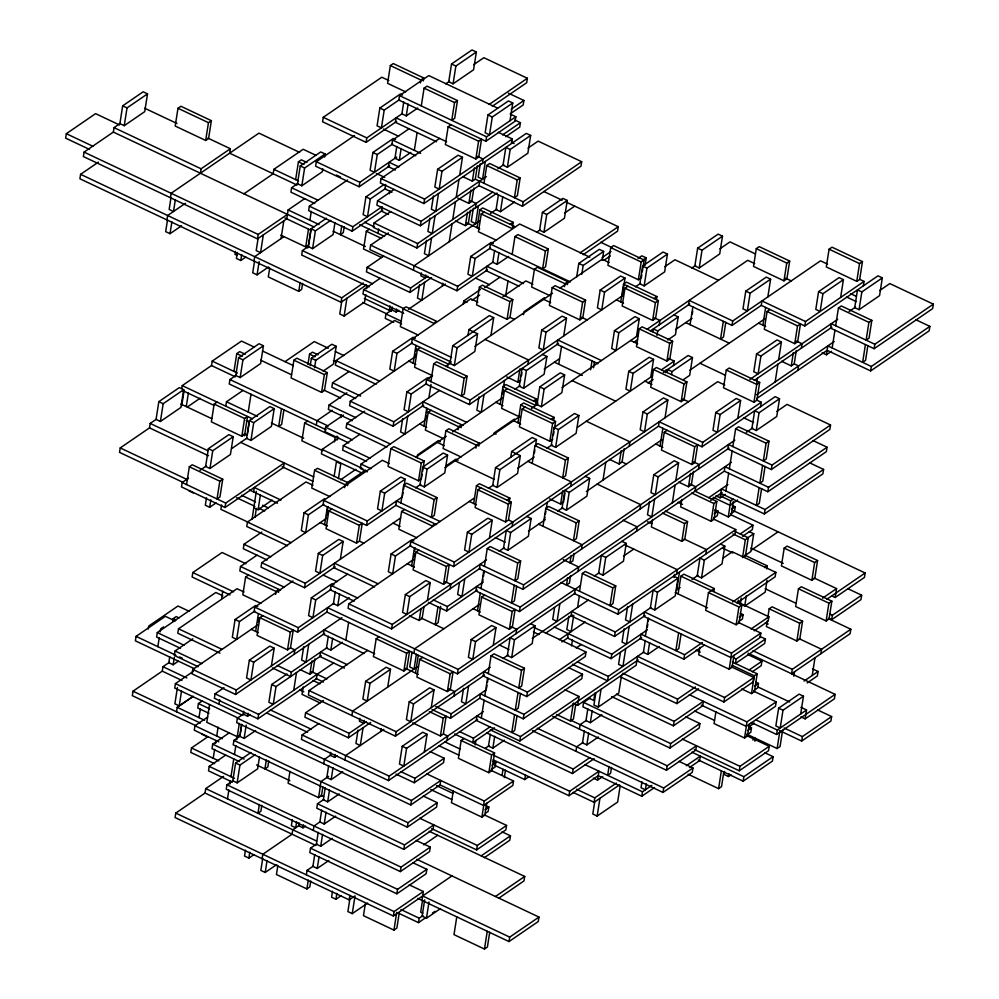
<?xml version="1.0" encoding="UTF-8"?>
<svg xmlns="http://www.w3.org/2000/svg" width="999" height="999" viewBox="0 0 999 999"><rect width="100%" height="100%" fill="white"/><g stroke="black" fill="none" stroke-linecap="round" stroke-linejoin="round"><path stroke-width="1.5" d="M119.48 124.925L95.604 113.649L66.346 133.691L65.647 138.137L89.51 149.425M98.414 162.125L80.594 174.326L79.908 178.771L341.046 302.272L366.496 284.84M120.404 123.264L114.036 127.622L113.349 132.068L84.078 152.11L83.379 156.556L257.48 238.886L286.75 218.843L288.137 209.952L304.683 198.626M122.677 105.844L119.892 123.614L124.251 125.674L144.73 111.638L147.515 93.869L143.157 91.808L122.677 105.844L127.023 107.904L147.515 93.869M124.251 125.674L127.023 107.904M156.568 419.068L150.2 423.426L149.513 427.872L120.242 447.927L119.543 452.372L182.73 482.242M177.984 108.279L175.2 126.049L205.669 140.447L208.591 138.449L211.376 120.679L180.906 106.269L177.984 108.279L208.454 122.677L211.376 120.679M166.958 219.942L167.645 215.497L185.464 203.284M170.429 197.727L171.129 193.282L258.928 133.129L299.638 152.385M167.532 219.792L165.672 231.643L170.017 233.691L181.543 225.799M171.004 197.577L169.156 209.428L173.501 211.488L175.362 199.638M170.017 233.691L171.878 221.853M158.841 401.648L156.056 419.418L160.402 421.478L180.894 407.442L183.679 389.672L179.321 387.612L158.841 401.648L163.187 403.708L183.679 389.672M160.402 421.478L163.187 403.708M200.387 173.227L201.086 168.794L230.357 148.739L207.892 138.112M205.669 140.447L208.454 122.677M175.175 620.978L165.347 616.321L136.076 636.375L135.377 640.821L194.355 668.706M169.318 662.349L162.962 666.708L162.263 671.141L133.004 691.196L132.305 695.641L195.479 725.524M181.793 388.574L182.255 385.614L211.513 365.559L212.213 361.114L241.483 341.071L254.121 347.04M181.706 405.819L184.016 391.009M148.239 629.033L148.701 626.073L177.972 606.018L189.198 611.326M186.289 406.393L188.374 393.069M230.357 148.739L229.658 153.184L297.053 185.052M222.839 595.804L215.821 592.482L157.293 632.592L156.593 637.025L180.469 648.314M188.561 478.134L182.193 482.492L181.506 486.925L225.025 507.517L283.554 467.407L284.253 462.974L225.724 503.071L225.025 507.517M157.842 646.665L159.228 637.787M160.165 631.855L160.627 628.895L163.549 626.897M186.551 484.54L189.335 466.77L192.258 464.772L222.727 479.183L219.942 496.953L217.02 498.951L219.805 481.181L222.727 479.183M172.79 621.553L173.252 618.593L176.174 616.583L178.946 617.894M169.743 656.768L168.819 662.699L173.164 664.747L178.284 661.238M235.452 251.423L234.977 254.383L237.163 255.407M237.337 252.522L236.413 258.441L240.759 260.502L245.879 256.993M192.844 638.798L175.025 651.011L174.338 655.456L198.202 666.733M244.056 592.02L237.038 588.698L178.509 628.796L177.81 633.241L219.93 653.159M173.164 664.747L174.326 657.342M217.07 402.073L214.148 404.083L211.363 421.853L241.833 436.263L244.755 434.253M208.391 448.676L205.607 466.446L209.965 468.506L230.444 454.47L233.229 436.7L228.883 434.64L208.391 448.676L212.75 450.736L233.229 436.7M240.759 260.502L241.683 254.583M193.244 671.415L175.424 683.616L174.738 688.061L238.636 718.281M245.954 563.786L222.09 552.497L192.819 572.552L192.12 576.997L230.032 594.929M209.965 468.506L212.75 450.736M206.468 497.827L205.307 505.232L209.665 507.292L216.071 502.909M177.422 687.537L174.875 703.82L179.233 705.881L193.319 696.228M176.523 711.775L177.223 707.342L192.482 696.877M209.665 507.292L210.826 499.887M225.774 406.193L226.473 401.748L243.007 390.422M236.313 375.187L229.945 379.545L229.258 383.978L326.136 429.795M179.233 705.881L181.543 691.071M233.978 371.416L236.763 353.646L239.685 351.636L245.23 354.258M238.586 357.754L235.801 375.524L240.16 377.585L260.639 363.549L263.424 345.779L259.066 343.718L238.586 357.754L242.932 359.815L263.424 345.779M253.996 261.101L254.695 256.656L283.966 236.613M257.48 238.886L258.179 234.453L287.437 214.398M254.57 260.964L252.722 272.802L257.068 274.862L268.594 266.97M258.054 238.749L256.194 250.587L260.552 252.647L263.336 234.877M257.655 624.974L192.77 669.43L192.07 673.875L235.589 694.455L324.663 633.428M240.16 377.585L242.932 359.815M257.068 274.862L259.153 261.538M315.784 155.245L303.147 149.276L273.876 169.318L273.189 173.764L243.918 193.818M221.591 504.907L220.891 509.353L248.589 522.452M223.551 776.398L205.732 788.611L205.045 793.044L175.774 813.099L175.075 817.544L349.175 899.874L354.258 896.39M208.017 736.638L191.471 747.976L190.784 752.409L214.648 763.698M207.68 717.045L194.955 725.761L194.256 730.207L218.793 741.807M202.248 700.936L198.439 703.546L197.74 707.991L208.966 713.298M241.833 436.263L244.605 418.494L247.54 416.483L244.518 435.739M198.976 717.632L200.374 708.741M269.693 268.032L268.306 276.923L298.763 291.321L301.698 289.323L302.622 283.391M248.239 412.038L251.011 394.268M249.363 420.604L246.578 438.374L250.936 440.434L271.416 426.398L274.201 408.628L269.855 406.568L249.363 420.604L253.721 422.664L274.201 408.628M221.603 598.601L222.765 591.208M247.215 435.214L249.3 421.89M281.031 238.611L283.816 220.841M209.553 704.52L206.768 722.289L237.238 736.7L240.16 734.702M250.936 440.434L253.721 422.664M297.977 183.379L291.621 187.737L290.921 192.183L314.785 203.471M223.988 687.699L215.072 693.806L214.385 698.251L257.904 718.83L316.433 678.733L317.133 674.288M295.642 179.608L298.426 161.838L301.348 159.84L306.893 162.462M324.625 156.943L325.087 153.983L320.741 151.923L300.249 165.959L297.465 183.729L301.823 185.789L322.302 171.753L322.777 168.794M225.749 755.057L209.216 766.395L208.516 770.841L232.38 782.117M229.233 732.841L212.687 744.18L212 748.626L239.298 761.538M218.956 704.195L219.643 699.762M257.055 555.144L240.522 566.483L239.822 570.928L280.544 590.184M261.813 532.067L243.993 544.268L243.306 548.713L267.17 560.002M313.024 485.277L306.006 481.955L247.477 522.052L246.778 526.498L287.5 545.754M253.596 491.908L254.295 487.462L280.969 500.074M301.823 185.789L304.608 168.019L325.087 153.983M213.237 758.266L214.635 749.375M215.559 743.456L216.021 740.496M216.721 736.051L218.107 727.16M257.754 606.518L255.582 605.494L235.09 619.53L232.317 637.3L236.663 639.348L239.448 621.578L254.807 611.051M252.06 519.318L256.293 491.383M248.526 575.037L245.604 577.047L242.819 594.817L260.826 603.334M254.982 517.307L256.368 508.429M253.746 507.667L258.092 509.727L260.414 494.917M308.753 246.229L302.397 250.587L301.698 255.032L369.093 286.9M347.527 180.007L309.353 206.169L308.654 210.602L352.185 231.194L382.717 210.265M354.483 135.589L316.308 161.738L315.609 166.184L359.141 186.763L389.672 165.846M388.823 80.532L381.793 77.21L323.264 117.32L322.565 121.753L366.096 142.345L396.628 121.416M235.589 694.455L236.288 690.009L341.908 617.657M298.763 291.321L300.162 282.442M308.504 229.133L305.719 246.903L308.654 244.892L311.201 228.609M309.902 220.242L311.288 211.363M281.481 408.678L278.696 426.448L281.631 424.45L283.941 409.64M326.398 218.282L311.026 228.808L308.254 246.578L312.6 248.639L333.092 234.603L334.94 222.752M233.316 780.456L226.948 784.814L226.249 789.26L400.349 871.59L429.62 851.535L430.307 847.102L416.271 840.459M240.272 736.026L233.903 740.384L233.217 744.829L407.305 827.16L436.575 807.117L437.275 802.672L423.226 796.028M243.744 713.823L237.387 718.181L236.688 722.614L410.789 804.957L440.047 784.902L440.746 780.456L411.476 800.511L410.789 804.957M292.944 580.968L254.782 607.117L254.083 611.563L297.602 632.142L326.873 612.087L327.572 607.654L458.141 669.392L580.294 585.701M326.623 518.231L261.738 562.687L261.039 567.132L304.558 587.712L335.102 566.795M293.893 360.189L291.109 377.959L321.578 392.37L324.5 390.359L327.285 372.59L296.815 358.191L293.893 360.189L324.363 374.6L327.285 372.59M312.6 248.639L315.384 230.869L330.744 220.342M227.497 798.9L228.883 790.009M229.82 784.09L230.282 781.131M230.981 776.685L233.754 758.915M234.453 754.47L235.839 745.591M236.775 739.66L239.323 723.376M249.35 660.164L246.566 677.934L250.924 679.982L253.709 662.212L274.188 648.176L269.842 646.128L249.35 660.164L253.709 662.212M255.657 631.38L258.429 613.611M250.949 752.509L235.589 763.036L232.804 780.806L237.15 782.866L257.642 768.83L259.503 756.98M241.621 724.537L239.76 736.375L244.106 738.436L255.632 730.544M243.706 711.201L243.244 714.173L247.59 716.221L250.15 714.472M257.617 622.352L258.316 617.919M240.397 733.216L241.783 724.337M262.787 615.671L259.865 617.682L257.08 635.451L287.537 649.862L290.472 647.851L293.256 630.082L290.322 632.092L287.537 649.862M237.15 782.866L239.935 765.097L255.307 754.57M244.106 738.436L246.204 725.112M247.59 716.221L248.052 713.261M307.929 364.535L309.553 354.17L312.475 352.172L318.019 354.782M310.214 365.696L311.376 358.291L331.868 344.255L336.213 346.316L333.429 364.086L323.189 371.104M275.599 594.417L276.074 591.458L278.996 589.447L278.534 592.407M257.904 718.83L258.604 714.385L333.678 662.949M307.592 421.029L304.67 423.039L301.885 440.809L322.665 450.636M314.573 367.757L315.734 360.352L336.213 346.316M271.403 665.946L274.188 648.176M341.758 225.774L340.372 234.653L343.294 232.655L344.218 226.723M245.467 850.124L244.53 856.056L248.888 858.104L254.008 854.595M287.025 674L271.666 684.527L268.881 702.297L273.227 704.357L276.011 686.588L321.191 655.644M316.308 425.149L316.995 420.704L332.267 410.239M321.578 392.37L324.363 374.6M248.888 858.104L249.812 852.184M324.55 498.751L304.058 512.787L301.286 530.556L305.632 532.617L308.416 514.847L323.776 504.32M259.353 804.42L257.967 813.311L260.889 811.3L261.813 805.381M266.308 759.989L264.922 768.88L267.844 766.87L268.768 760.951M347.502 485.676L347.964 482.704L317.495 468.306L314.573 470.304L311.788 488.074L329.795 496.59M341.046 302.272L341.745 297.827L363.374 283.004M352.185 231.194L352.872 226.748L382.142 206.693L381.443 211.139L388.461 214.46M359.141 186.763L359.827 182.317L396.728 157.043M366.096 142.345L366.795 137.899L402.422 113.486M341.858 300.649L339.772 313.973L344.118 316.034L364.61 301.998L365.771 294.593M338.649 438.099L322.115 449.438L321.416 453.883L362.125 473.139M343.406 415.022L325.587 427.222L324.887 431.668L348.763 442.957M346.878 392.807L329.071 405.007L328.371 409.453L352.235 420.741M349.088 371.466L332.542 382.804L331.855 387.237L355.719 398.526M401.573 323.801L394.555 320.479L336.026 360.589L335.327 365.035L376.049 384.278M344.118 316.034L346.903 298.264M262.125 858.703L262.824 854.27L292.083 834.215L292.782 829.769L299.55 825.137M326.973 647.714L291.346 672.127L290.647 676.56L272.39 667.931M294.131 654.357L294.817 649.912L290.609 647.914M297.602 632.142L298.301 627.697L333.928 603.284M304.558 587.712L305.257 583.279L400.686 517.894M383.866 184.615L365.934 196.89L363.161 214.66L367.507 216.721L370.292 198.951L385.651 188.424M395.554 139.46L393.381 138.436L372.902 152.472L370.117 170.242L374.463 172.303L377.247 154.533L392.607 144.006M402.51 95.042L400.337 94.006L379.857 108.042L377.073 125.812L381.418 127.872L384.203 110.102L399.575 99.575M262.7 858.566L260.839 870.404L265.197 872.464L276.723 864.572M423.289 80.931L423.751 77.972L393.281 63.561L390.359 65.559L387.575 83.329L405.582 91.846M265.197 872.464L267.045 860.626M293.718 690.321L296.503 672.552M389.298 463.598L382.28 460.277L323.738 500.374L323.052 504.82L366.571 525.399L395.841 505.357L396.528 500.911L440.059 521.49M369.268 229.233L366.333 231.244L363.549 249.013L381.556 257.517M334.44 441.883L335.14 437.45L337.088 436.113M303.708 646.715L301.623 660.039L305.981 662.1L308.753 644.33M334.028 584.84L331.855 583.816L311.363 597.839L308.579 615.621L312.937 617.669L315.721 599.899L331.081 589.373M318.319 553.421L315.534 571.191L319.892 573.251L322.677 555.481L343.156 541.446L338.811 539.385L318.319 553.421L322.677 555.481M337.362 439.885L337.837 436.925M340.846 417.669L341.308 414.71M324.613 524.65L327.397 506.88M326.586 515.621L327.972 506.73M331.755 508.941L328.821 510.939L326.049 528.708L356.506 543.119L359.44 541.108L362.225 523.339L359.29 525.349L356.506 543.119M334.091 476.585L336.413 461.775L340.771 463.836L338.449 478.633M380.194 278.259L363.661 289.598L362.962 294.031L403.671 313.286M383.678 256.044L367.132 267.382L366.433 271.828L409.965 292.407L431.593 277.585M388.424 232.967L370.617 245.167L369.917 249.613L456.968 290.771L487.5 269.855M390.634 211.626L374.088 222.952L373.401 227.397L416.92 247.977L497.077 193.057M394.106 189.41L377.572 200.749L376.873 205.182L420.392 225.774L478.933 185.664L479.62 181.231M439.585 138.424L381.044 178.534L380.357 182.979L423.876 203.559L526.311 133.379L530.656 135.439L527.872 153.209L507.392 167.245L503.034 165.185L505.819 147.415L510.177 149.475L530.656 135.439M289.96 771.39L288.112 783.241L318.581 797.639L321.503 795.641L322.889 786.75M303.184 686.987L302.023 694.38L320.03 702.896M366.695 288.661L367.157 285.702M359.865 434.315L343.319 445.641L342.632 450.087L366.496 461.376M364.623 411.226L346.803 423.426L346.104 427.872L386.825 447.127M415.172 356.755L350.287 401.223L349.588 405.656L393.107 426.248L423.651 405.319M277.822 865.634L276.423 874.525L306.893 888.935L309.815 886.925L310.751 881.006M377.972 233.354L378.658 228.908M385.626 184.478L384.927 188.923L391.945 192.245M409.115 128.721L392.582 140.06L391.883 144.505L415.746 155.794M497.602 108.117L428.796 75.587L399.538 95.629L398.838 100.075L485.889 141.246L515.147 121.191L515.846 116.746L510.227 114.098M300.162 669.642L309.852 674.238L311.938 660.901M318.669 723.638L302.123 734.964L301.423 739.41L388.474 780.581L477.547 719.555M323.414 700.549L305.607 712.762L304.907 717.195L348.426 737.786L370.741 722.489M367.607 650.449L309.078 690.546L308.379 694.992L395.429 736.151L484.503 675.124M314.872 658.903L312.774 672.227L309.852 674.238M389.385 193.806L389.847 190.834M396.803 146.416L394.955 158.267L399.3 160.315L410.826 152.422M403.758 101.985L401.91 113.836L406.256 115.896L417.782 108.004M292.282 819.779L291.358 825.711L295.704 827.771L296.641 821.84M344.568 487.674L345.03 484.715L347.964 482.704M347.59 574.1L331.044 585.439L330.344 589.872L354.22 601.161M399.3 160.315L401.161 148.476M406.256 115.896L408.116 104.046M299.101 822.801L298.639 825.761L302.984 827.821L305.544 826.061M328.321 636.213L326.461 648.064L330.819 650.124L342.345 642.22M335.277 591.795L333.416 603.633L337.774 605.694L349.3 597.802M340.372 559.215L343.156 541.446M302.984 827.821L303.446 824.862M330.819 650.124L332.667 638.274M337.774 605.694L339.623 593.856M420.367 82.929L420.829 79.97L423.751 77.972M425.449 419.955L361.064 464.06L360.364 468.506L367.382 471.828M392.332 309.603L385.964 313.973L385.264 318.406L393.693 322.39M389.985 305.831L389.298 310.277L392.22 308.279M414.335 150.35L417.12 132.58M421.291 105.931L424.076 88.162L427.01 86.151L457.467 100.562L454.695 118.332L451.76 120.33L454.545 102.56L457.467 100.562M392.282 306.993L391.82 309.952L396.166 312.013L398.726 310.264M306.343 874.849L307.043 870.404L313.399 866.046M316.883 843.83L310.514 848.188L309.827 852.634L396.878 893.805L426.136 873.75L426.835 869.305L412.799 862.674M313.299 830.419L313.998 825.986L320.354 821.628M323.838 799.412L317.482 803.77L316.783 808.216L403.833 849.375L433.091 829.32L433.791 824.887L404.52 844.929L403.833 849.375M320.254 786.001L320.954 781.555L328.584 776.323M323.738 763.785L324.438 759.34L330.794 754.982M413.673 559.403L348.776 603.858L348.089 608.304L391.608 628.883L480.144 568.231M318.581 797.639L320.429 785.801M396.166 312.013L396.64 309.053M306.893 888.935L308.279 880.044M345.854 640.147L348.639 622.377M415.272 338.311L413.099 337.275L392.607 351.311L389.822 369.081L394.18 371.141L396.965 353.371L412.325 342.844M314.747 854.545L312.899 866.395L317.245 868.456L328.771 860.564M318.231 832.342L316.371 844.18L320.729 846.24L332.242 838.348M321.703 810.127L319.855 821.965L324.2 824.025L335.726 816.133M325.187 787.911L323.326 799.762L327.684 801.822L339.21 793.918M328.659 765.696L326.81 777.547L331.156 779.607L342.682 771.715M330.744 752.372L330.282 755.331L334.64 757.392L337.2 755.631M366.571 525.399L367.27 520.966L402.385 496.903M403.121 308.841L433.578 323.239L436.513 321.241L406.044 306.83L403.121 308.841L400.337 326.611L418.331 335.115M317.245 868.456L319.106 856.605M320.729 846.24L322.577 834.39M324.2 824.025L326.061 812.187M327.684 801.822L329.533 789.972M331.156 779.607L333.017 767.756M334.64 757.392L335.102 754.432M409.965 292.407L410.664 287.962L427.847 276.186M413.436 270.192L414.135 265.746L479.433 221.016M416.92 247.977L417.619 243.544L492.694 192.108M420.392 225.774L421.091 221.328L486.388 176.586M423.876 203.559L424.575 199.113L512.375 138.961L498.326 132.318M380.332 491.108L377.547 508.878L381.905 510.939L384.677 493.169L405.169 479.133L400.811 477.072L380.332 491.108L384.677 493.169M393.107 426.248L393.806 421.803L439.61 390.422M422.602 471.391L424.225 461.026L393.768 446.628L390.834 448.626L388.049 466.396L418.519 480.806L421.453 478.796M451.523 63.986L448.738 81.756L453.084 83.816L473.576 69.78L476.361 52.01L472.003 49.95L451.523 63.986L455.869 66.046L476.361 52.01M344.955 759.989L345.642 755.556L383.816 729.395M348.426 737.786L349.126 733.341L366.321 721.565M351.91 715.571L352.61 711.126L417.495 666.67M419.543 284.765L417.457 298.089L421.815 300.15L424.6 282.38M421.403 272.914L420.941 275.886L425.287 277.934L425.749 274.975M426.498 240.347L424.413 253.671L428.771 255.732L431.556 237.962M429.982 218.132L427.897 231.456L432.242 233.516L435.027 215.747M433.466 195.916L431.368 209.241L435.726 211.301L438.511 193.531M437.637 169.256L434.852 187.025L439.21 189.086L441.983 171.316L462.475 157.28L458.116 155.22L437.637 169.256L441.983 171.316M477.847 302.123L470.829 298.801L412.287 338.911L411.6 343.344L450.911 361.938M453.084 83.816L455.869 66.046M451.061 124.775L448.139 126.786L445.354 144.555L475.824 158.966L478.746 156.955L481.53 139.186L478.608 141.196L475.824 158.966M402.697 418.606L400.611 431.93L404.957 433.991L407.742 416.221M429.533 378.946L427.36 377.909L406.868 391.945L404.083 409.715L408.441 411.775L411.226 394.006L426.585 383.479M413.161 363.174L415.946 345.404M414.672 357.105L415.134 354.146M415.596 351.186L416.059 348.226M332.505 891.295L331.581 897.214L335.939 899.275L341.059 895.766M420.304 347.465L417.37 349.475L414.597 367.245L432.592 375.749M358.017 730.144L355.931 743.468L360.277 745.529L363.062 727.759M359.865 718.293L359.403 721.253L363.761 723.313L364.223 720.354M365.671 681.281L362.887 699.05L367.232 701.098L370.017 683.328L390.509 669.293L386.151 667.245L365.671 681.281L370.017 683.328M379.096 636.788L376.173 638.798L373.389 656.568L403.858 670.978L406.78 668.968L409.565 651.198L406.643 653.209L403.858 670.978M335.939 899.275L336.863 893.356M413.773 540.946L411.6 539.922L391.108 553.958L388.324 571.728L392.682 573.776L395.467 556.006L410.826 545.479M400.886 502.972L403.671 485.202L406.593 483.191L437.062 497.602L434.278 515.372L431.356 517.37L434.14 499.6L437.062 497.602M402.622 495.417L403.084 492.457M403.546 489.498L405.169 479.133M404.545 509.465L401.61 511.476L398.838 529.245L416.833 537.762M431.643 376.049L426.548 379.545L425.849 383.978L469.38 404.57L558.453 343.544M442.295 286.114L442.757 283.154M449.25 241.696L452.035 223.926M452.734 219.48L455.519 201.711M456.218 197.265L458.991 179.495M459.69 175.05L462.475 157.28M417.182 457.754L417.644 454.795L438.136 440.759L440.309 441.795M349.175 899.874L349.875 895.429M391.608 628.883L392.307 624.437L486.463 559.927M349.975 898.251L347.889 911.575L352.247 913.635L367.607 903.108M423.951 426.024L426.723 408.254M430.906 381.593L433.691 363.823L436.613 361.825L467.082 376.236L464.298 394.006L461.363 396.004L464.148 378.234L467.082 376.236M425.674 418.469L426.136 415.509M426.61 412.55L427.072 409.59M428.921 397.739L431.006 384.415M431.081 410.314L428.159 412.312L425.374 430.082L443.369 438.598M418.519 480.806L421.303 463.037L424.225 461.026M352.247 913.635L355.032 895.866M380.769 731.493L381.231 728.533M387.724 687.062L390.509 669.293M474.413 497.952L410.789 541.545L410.102 545.991L453.621 566.57L658.478 426.211L659.178 421.765L702.709 442.357L761.238 402.247L757.017 400.262M422.727 467.095L419.942 484.865L424.3 486.925L444.78 472.889L447.564 455.119L443.219 453.059L422.727 467.095L427.085 469.155L447.564 455.119M421.678 477.322L422.14 474.363M405.369 594.592L402.585 612.362L406.943 614.41L409.727 596.64L430.207 582.604L425.861 580.556L405.369 594.592L409.727 596.64M411.663 565.809L414.448 548.039M424.3 486.925L427.085 469.155M413.636 556.78L414.098 553.821M414.56 550.861L415.022 547.902M455.694 221.016L465.384 225.599L467.482 212.275M457.792 198.139L468.868 203.384L470.954 190.06M462.649 176.586L472.352 181.169L474.438 167.844M418.806 550.099L415.871 552.11L413.087 569.88L443.556 584.29L446.491 582.28L449.263 564.51L446.341 566.52L443.556 584.29M456.968 290.771L457.667 286.338L493.294 261.925M470.404 210.265L468.319 223.589L465.384 225.599M473.876 188.049L471.79 201.373L468.868 203.384M477.36 165.834L475.274 179.171L472.352 181.169M447.377 366.845L447.839 363.873L450.774 361.875M473.326 208.254L471.241 221.591L475.599 223.651L478.384 205.881M480.282 163.836L478.196 177.16L482.554 179.221L485.339 161.451M487.937 114.972L485.152 132.742L489.51 134.79L492.295 117.02L512.774 102.984L508.429 100.936L487.937 114.972L492.295 117.02M365.334 903.845L363.474 915.683L393.943 930.094L396.865 928.096L399.188 913.286M468.881 329.633L489.36 315.597L493.718 317.657L452.747 345.729L449.962 363.499L454.32 365.559L474.8 351.523L477.584 333.753L468.881 329.633L467.957 335.564M475.449 207.879L476.148 203.434L470.529 200.787M482.405 163.461L483.104 159.016L477.485 156.356M485.889 141.246L486.588 136.801L515.846 116.746M388.474 780.581L389.173 776.136L483.329 711.625M395.429 736.151L396.128 731.705L490.284 667.195M463.299 303.871L463.773 300.911L480.407 289.498M493.381 243.469L491.208 242.445L470.729 256.481L467.944 274.25L472.29 276.311L475.074 258.541L490.447 248.014M454.32 365.559L457.092 347.789L477.584 333.753M477.023 227.71L479.807 209.94L482.729 207.929L513.199 222.34L512.499 226.785M483.978 183.279L486.763 165.509L489.685 163.511L520.154 177.922L517.37 195.692L514.448 197.69L517.232 179.92L520.154 177.922M478.821 446.103L479.283 443.144L448.813 428.733L445.891 430.744L443.106 448.514L461.113 457.018M412.025 652.16L409.715 666.957L414.061 669.018L416.383 654.208M484.153 212L481.231 213.998L478.446 231.768L496.453 240.284M413.923 653.259L414.61 648.813L479.508 604.358M409.503 615.896L419.193 620.479L421.054 608.628M423.976 606.63L422.115 618.468L419.193 620.479M402.235 746.278L399.45 764.048L403.808 766.108L406.593 748.338L427.072 734.302L422.727 732.242L402.235 746.278L406.593 748.338M409.19 701.86L406.406 719.63L410.764 721.69L413.549 703.92L434.028 689.884L429.682 687.824L409.19 701.86L413.549 703.92M415.484 673.089L418.269 655.319M427.422 600.374L430.207 582.604M422.627 657.367L419.692 659.377L416.92 677.147L447.377 691.558L450.312 689.547L453.096 671.778L450.162 673.788L447.377 691.558M479.383 287.15L476.598 304.92L507.067 319.33L510.002 317.332L512.774 299.563L482.317 285.152L479.383 287.15L509.852 301.561L512.774 299.563M458.154 429.682L458.616 426.723L461.55 424.725L461.088 427.684M589.872 257.218L519.667 224.026L490.409 244.068L489.71 248.514L534.64 269.755M498.401 194.805L496.078 209.615L500.437 211.663L514.522 202.023M509.989 120.754L512.774 102.984M469.38 404.57L470.079 400.124L622.252 295.854L625.037 278.084L620.691 276.036L600.199 290.06L597.414 307.842L601.773 309.89L604.557 292.12L625.037 278.084M437.962 606.88L435.177 624.65L438.099 622.639L440.659 606.356M500.437 211.663L502.747 196.865M507.392 167.245L510.177 149.475M494.63 250.424L492.782 262.275L497.127 264.335L508.653 256.443M511.675 143.406L512.375 138.961M175.774 813.099L393.394 916.008L394.093 911.575L423.351 891.52L409.315 884.877M396.878 893.805L397.565 889.36L426.835 869.305M400.349 871.59L401.049 867.144L430.307 847.102M407.305 827.16L408.004 822.726L437.275 802.672M396.016 774.113L414.26 782.741L414.96 778.296L444.23 758.241L430.182 751.61M497.127 264.335L498.988 252.485M393.943 930.094L396.728 912.324M514.81 120.042L520.417 122.702L519.73 127.148L505.731 136.738M508.454 93.182L523.901 100.487L523.201 104.932L510.477 113.649M473.676 64.673L483.853 57.692L527.372 78.272L526.685 82.717L492.332 106.256M478.958 396.928L476.873 410.252L481.231 412.312L484.016 394.543M424.288 752.072L427.072 734.302M431.243 707.654L434.028 689.884M428.409 602.36L446.665 610.988L447.365 606.555L482.992 582.142M450.137 588.786L450.836 584.34L445.217 581.68M453.621 566.57L454.32 562.125L717.707 381.668L724.737 384.99M490.934 335.427L493.718 317.657M475.899 448.101L476.361 445.142L479.283 443.144M459.49 582.617L457.642 594.467L461.988 596.528L464.772 578.758M467.382 532.267L464.597 550.037L468.943 552.097L471.728 534.328L492.22 520.292L487.862 518.231L467.382 532.267L471.728 534.328M505.669 295.829L507.992 281.019M512.162 254.358L514.947 236.588L517.882 234.59L548.339 249.001L545.566 266.77L542.632 268.768L545.417 250.999L548.339 249.001M473.676 503.496L476.461 485.726L479.383 483.728L509.852 498.139L509.153 502.572M480.806 487.787L477.884 489.797L475.099 507.567L505.569 521.977L508.491 519.967L511.276 502.197L476.461 485.726M478.933 185.664L522.452 206.256L523.151 201.81L581.68 161.701L538.161 141.121L527.984 148.102M440.422 735.976L443.206 718.206L446.128 716.208L443.356 733.978L440.422 735.976L412.724 722.889M507.067 319.33L509.852 301.561M397.427 912.661L418.481 922.614L419.18 918.181L423.002 915.559M421.965 900.411L423.351 891.52M444.23 758.241L443.531 762.687L414.26 782.741M447.003 740.471L447.702 736.038L443.494 734.04M432.092 709.565L450.487 718.269L451.186 713.823L486.301 689.76M453.971 696.053L454.657 691.608L449.051 688.948M326.873 612.087L457.442 673.838L458.141 669.392M422.54 900.261L420.679 912.112L422.864 913.136M500.212 404.345L502.997 386.576L505.919 384.565L536.388 398.976L535.689 403.421M502.41 393.831L503.109 389.385M503.571 386.426L504.495 380.507M424.662 899.887L422.102 916.17L426.461 918.231L440.547 908.578M507.355 388.636L504.42 390.634L501.635 408.404L519.642 416.92M511.65 451.536L532.142 437.5L536.488 439.56L495.516 467.632L492.732 485.402L497.09 487.462L517.582 473.426L520.354 455.656L511.65 451.536L510.726 457.455M426.461 918.231L429.008 901.935M463.548 688.411L461.463 701.735L465.821 703.796L468.593 686.026M471.203 639.547L468.419 657.317L472.777 659.377L475.549 641.608L496.041 627.572L491.683 625.511L471.203 639.547L475.549 641.608M523.464 314.71L523.938 311.75L544.418 297.714M477.497 610.776L480.282 593.006M480.981 588.561L483.766 570.791M484.453 566.346L487.237 548.576L490.159 546.565L520.629 560.976L517.844 578.746L514.922 580.756L517.707 562.986L520.629 560.976M497.09 487.462L499.875 469.692L520.354 455.656M482.48 582.492L482.942 579.532M483.404 576.573L484.103 572.127M489.435 538.061L492.22 520.292M484.64 595.054L481.705 597.065L478.921 614.835L509.39 629.245L512.325 627.235L515.097 609.465L512.175 611.475L509.39 629.245M542.395 212.425L539.61 230.195L543.956 232.255L564.447 218.219L567.232 200.449L562.874 198.389L542.395 212.425L546.74 214.485L567.232 200.449M567.37 284.628L567.832 281.668L537.362 267.257L534.44 269.268L531.655 287.038L549.662 295.554M453.284 790.871L451.423 802.721L481.893 817.132L484.815 815.122L486.675 803.283M464.085 738.523L461.163 740.521L458.379 758.291L488.848 772.702L491.77 770.704L494.555 752.934L454.545 734.003M506.768 376.935L517.844 382.18L519.942 368.856M521.466 375.736L521.94 372.777M543.956 232.255L546.74 214.485M517.957 422.764L520.729 404.995L523.663 402.984L554.133 417.395L553.658 420.354M526.411 370.529L522.052 368.469L519.28 386.238L523.626 388.299L526.411 370.529L546.89 356.493L542.544 354.433M527.909 364.46L528.608 360.027L485.077 339.435M525.087 407.055L522.165 409.053L519.38 426.823L549.85 441.233L552.772 439.235M505.569 521.977L508.354 504.195L511.276 502.197M490.034 726.86L473.489 738.199L472.802 742.644L494.43 727.821M450.487 718.269L479.757 698.214L480.444 693.768L523.976 714.36L582.504 674.25L568.468 667.607M475.199 744.879L475.899 740.434M541.67 330.169L538.886 347.939L543.244 350L546.016 332.23L566.508 318.194L562.15 316.134L541.67 330.169L546.016 332.23M481.318 718.044L484.103 700.274M484.802 695.828L487.587 678.059M488.274 673.613L491.058 655.844L493.993 653.846L524.45 668.256L521.678 686.026L518.743 688.024L521.528 670.254L524.45 668.256M510.651 532.529L506.293 530.481L503.521 548.251L507.867 550.299L510.651 532.529L531.143 518.506L526.785 516.446M486.538 688.286L487 685.314M487.462 682.354L487.924 679.395M493.256 645.342L496.041 627.572M512.15 526.473L512.849 522.027L508.641 520.029M552.172 287.687L549.388 305.457L579.857 319.867L582.792 317.857L585.564 300.087L555.107 285.689L552.172 287.687L582.642 302.098L585.564 300.087M456.78 916.87L453.996 934.639L484.465 949.05L487.4 947.04L489.71 932.242M539.797 386.9L537.012 404.67L541.358 406.718L561.85 392.682L564.635 374.912L560.277 372.864L539.797 386.9L544.143 388.948L564.635 374.912M546.89 356.493L544.118 374.263L523.626 388.299M532.205 463.399L534.989 445.629L537.924 443.618L568.381 458.029L565.596 475.799L562.674 477.809L565.459 460.039L568.381 458.029M541.358 406.718L544.143 388.948M490.347 734.24L488.486 746.091L492.844 748.151L504.37 740.259M534.403 452.884L534.865 449.925M535.564 445.479L536.488 439.56M514.223 585.202L511.451 602.971L514.373 600.961L516.695 586.151M581.68 161.701L580.981 166.146L522.452 206.256M564.447 286.638L564.91 283.679L567.832 281.668M431.693 828.658L476.623 849.912L477.31 845.466L506.58 825.411L484.115 814.797M440.047 784.902L483.578 805.481L484.265 801.048L513.536 780.993L491.071 770.366M481.893 817.132L483.753 805.281M488.848 772.702L491.633 754.932L494.555 752.934M492.844 748.151L494.692 736.3M531.143 518.506L528.359 536.276L507.867 550.299M514.473 639.81L510.127 637.749L507.342 655.519L511.688 657.579L514.473 639.81L534.964 625.774L530.606 623.713M486.038 805.669L488.848 806.992L488.149 811.438L485.601 813.186M492.994 761.238L495.804 762.574L495.104 767.007L491.283 769.63M515.971 633.741L516.67 629.295L511.051 626.635M520.154 607.08L476.623 586.5L475.924 590.946L519.455 611.525L520.154 607.08L731.38 462.362M523.626 584.877L480.107 564.285L479.408 568.731L522.927 589.31L523.626 584.877L734.852 440.159M558.741 364.235L561.525 346.466M563.723 335.964L566.508 318.194M549.85 441.233L552.622 423.464L555.556 421.466L520.729 404.995M576.723 276.735L578.808 263.399L599.3 249.363L603.646 251.423L602.26 260.314M554.058 427.535L551.273 445.304L555.619 447.352L576.111 433.316L578.896 415.547L574.537 413.499L554.058 427.535L558.404 429.582L578.896 415.547M553.471 434.79L553.933 431.83M554.395 428.871L555.556 421.466M502.085 775.199L503.009 769.28M581.768 274.35L583.166 265.459L603.646 251.423M542.994 526.248L545.766 508.479L548.701 506.468L579.17 520.879L576.386 538.648L573.451 540.646L576.236 522.877L579.17 520.879M555.619 447.352L558.404 429.582M544.492 520.179L544.954 517.22M545.417 514.248L545.879 511.288M546.341 508.329L547.277 502.41M504.308 777.634L505.469 770.229M514.572 714.685L511.788 732.454L514.71 730.444L517.032 715.634M518.056 692.469L515.272 710.239L518.194 708.229L520.516 693.418M579.857 319.867L582.642 302.098M534.964 625.774L532.18 643.543L511.688 657.579M484.465 949.05L487.25 931.28M506.58 825.411L505.881 829.857L476.623 849.912M513.536 780.993L512.837 785.439L483.578 805.481M520.491 736.563L476.973 715.983L476.273 720.429L519.805 741.008L520.491 736.563L579.02 696.465L564.984 689.822M479.757 698.214L523.276 718.793L523.976 714.36M527.447 692.145L483.928 671.553L483.229 675.998L526.76 696.59L527.447 692.145L585.988 652.035L534.04 627.472M549.55 498.838L560.626 504.083L562.712 490.759M502.035 831.83L510.464 835.813L509.765 840.259L484.315 857.691M564.947 493.194L563.548 502.072L560.626 504.083M569.18 492.432L564.835 490.372L562.05 508.141L566.396 510.202L569.18 492.432L589.672 478.396L585.314 476.336M494.705 765.346L524.775 779.57L525.462 775.124M570.679 486.363L571.378 481.918L527.859 461.338M590.609 369.767L591.995 360.876M642.245 271.84L644.105 259.99L613.636 245.579L610.714 247.59L607.929 265.359L638.386 279.77L641.321 277.759L641.783 274.8M554.595 607.529L552.734 619.368L557.092 621.428L559.877 603.658M593.531 367.757L594.455 361.838M566.296 202.148L618.244 226.711L617.557 231.156L583.204 254.695M417.757 898.413L509.015 941.57L509.702 937.124L538.973 917.082L416.82 859.315M567.657 577.672L566.495 585.077L569.43 583.066L570.579 575.674M571.141 555.456L569.979 562.862L572.902 560.864L574.063 553.458M429.245 831.293L524.712 876.448L524.025 880.881L498.576 898.326M589.672 478.396L586.888 496.166L566.396 510.202M568.906 616.233L566.82 629.557L571.178 631.618L573.726 615.322M614.46 330.694L611.675 348.464L616.033 350.524L618.818 332.754L639.298 318.718L634.952 316.658L614.46 330.694L618.818 332.754M568.244 633.616L567.557 638.061L611.076 658.641L641.608 637.724M575.199 589.198L574.512 593.631L618.031 614.223L735.102 534.015L735.788 529.57L713.323 518.956M577.984 571.428L578.683 566.982L563.236 559.677M581.468 549.213L582.155 544.767L538.636 524.188M620.754 301.923L623.538 284.153L626.46 282.155L656.93 296.566L656.468 299.525M627.896 286.214L624.962 288.224L622.177 305.994L652.647 320.404L655.581 318.394L658.353 300.624L623.538 284.153M579.557 591.258L582.342 573.488L585.264 571.478L615.734 585.889L612.949 603.658L610.027 605.656L612.812 587.887L615.734 585.889M571.553 645.903L572.477 639.972M577.584 607.392L579.432 595.554M603.021 480.069L605.806 462.3M638.386 279.77L641.171 262L644.105 259.99M538.973 917.082L538.274 921.515L509.015 941.57M556.655 714.51L570.504 721.066L573.289 703.296M642.594 266.059L639.822 283.828L644.168 285.889L664.66 271.853L667.444 254.083L663.086 252.023L642.594 266.059L646.952 268.119L667.444 254.083M575.749 704.245L573.426 719.055L570.504 721.066M645.067 265.272L646.228 257.867L641.87 255.819L638.036 258.441M628.721 371.328L625.936 389.098L630.282 391.158L633.066 373.389L653.558 359.353L649.2 357.292L628.721 371.328L633.066 373.389M573.426 703.358L577.634 705.344L579.02 696.465M582.504 674.25L581.805 678.696L523.276 718.793M585.988 652.035L585.289 656.48L526.76 696.59M644.168 285.889L646.952 268.119M636.513 336.488L639.298 318.718M639.223 328.858L636.438 346.628L666.907 361.039L669.829 359.028L672.614 341.258L642.145 326.848L639.223 328.858L669.692 343.256L672.614 341.258M609.465 459.39L619.155 463.986L621.241 450.649M605.756 557.442L601.398 555.382L598.613 573.151L602.971 575.212L605.756 557.442L626.236 543.406L621.89 541.346M493.169 759.852L568.993 795.704L569.68 791.27L598.95 771.216L597.564 780.107L593.344 778.109M486.825 732.991L572.464 773.501L573.164 769.055L589.71 757.717M575.948 751.285L576.648 746.84L583.004 742.482M579.42 729.07L580.119 724.625L586.488 720.267M589.959 698.064L583.603 702.422L582.904 706.855L669.954 748.026L699.213 727.971L699.912 723.538L685.876 716.895M624.163 448.651L622.077 461.975L619.155 463.986M584.353 730.981L582.492 742.831L586.85 744.892L598.376 737M587.824 708.778L585.976 720.616L590.322 722.677L601.848 714.784M629.22 446.266L629.907 441.82L586.388 421.241M652.647 320.404L655.431 302.635L658.353 300.624M586.85 744.892L588.698 733.041M590.322 722.677L592.182 710.826M594.967 693.056L593.806 700.461L589.447 698.401M595.766 693.169L593.918 705.019L598.264 707.08L618.756 693.044L621.54 675.274M652.921 331.868L653.383 328.908L657.729 330.969L678.221 316.933L673.863 314.872M642.981 411.963L640.197 429.732L644.542 431.793L647.327 414.023L667.819 399.987L663.461 397.927L642.981 411.963L647.327 414.023M598.264 707.08L601.048 689.31M657.042 335.402L657.729 330.969M650.774 377.123L653.558 359.353M659.228 324.9L659.927 320.454L654.308 317.794M626.236 543.406L623.451 561.176L602.971 575.212M653.483 369.493L650.699 387.262L681.168 401.66L684.09 399.662L686.875 381.893L656.405 367.482L653.483 369.493L683.953 383.891L686.875 381.893M643.918 652.01L608.291 676.41L607.592 680.856L572.502 664.26M611.076 658.641L611.775 654.208L647.402 629.795M615.247 631.992L571.728 611.4L571.028 615.846L614.547 636.425L615.247 631.992L650.873 607.579M618.031 614.223L618.731 609.777L735.788 529.57M573.026 792.357L594.08 802.309L594.78 797.876L616.408 783.054M636.513 531.318L637.212 526.885L623.176 520.242M639.997 509.115L640.696 504.67L597.165 484.09M594.655 802.172L592.807 814.01L597.152 816.071L617.644 802.035L620.192 785.751M620.429 652.484L618.568 664.335L622.926 666.383L625.711 648.613M624.138 628.796L622.052 642.12L626.398 644.18L629.183 626.41M627.622 606.58L625.524 619.904L629.882 621.965L632.667 604.195M666.907 361.039L669.692 343.256M665.621 372.739L666.096 369.767M597.152 816.071L599.937 798.301M667.17 372.502L667.632 369.543L671.99 371.591L692.482 357.567L688.124 355.507L663.311 372.502M678.221 316.933L675.436 334.702L667.757 339.96M649.587 501.473L647.489 514.797L651.847 516.858L654.632 499.088M653.758 474.812L650.973 492.582L655.332 494.642L658.104 476.873L678.596 462.837L674.238 460.776L653.758 474.812L658.104 476.873M609.053 766.445L607.654 775.336L610.589 773.326L611.513 767.407M660.052 446.041L662.837 428.271M671.528 374.563L671.99 371.591M665.034 417.757L667.819 399.987M673.488 365.534L674.188 361.089L668.568 358.429M667.182 430.332L664.26 432.33L661.475 450.099L691.945 464.51L694.867 462.512L697.652 444.742L694.73 446.74L691.945 464.51M652.534 519.53L651.373 526.935L681.842 541.333L684.765 539.335L687.549 521.565L665.384 511.088M697.652 248.164L694.867 265.934L699.225 267.994L719.705 253.958L722.489 236.189L718.144 234.128L697.652 248.164L702.01 250.225L722.489 236.189M690.072 324.675L692.856 306.905M699.225 267.994L702.01 250.225M692.27 314.161L692.732 311.201M681.168 401.66L683.953 383.891M645.391 636.213L648.176 618.443M645.267 640.509L643.406 652.347L647.764 654.407L659.29 646.515M647.352 627.185L647.814 624.213M648.276 621.253L648.751 618.294M692.482 357.567L689.697 375.337L683.291 379.72M647.764 654.407L649.625 642.569M657.504 592.22L653.146 590.159L650.374 607.929L654.72 609.989L657.504 592.22L677.984 578.184L673.638 576.123M672.339 502.822L675.112 485.052M675.811 480.606L678.596 462.837M681.793 499.475L680.631 506.88L711.101 521.291L714.035 519.28L716.807 501.51L694.655 491.033M641.982 781.817L641.046 787.736L645.404 789.797L646.328 783.865M673.975 577.459L674.437 574.5M678.771 482.142L688.473 486.725L690.559 473.401M568.993 795.704L598.251 775.661L641.783 796.24L642.482 791.795L651.81 785.401M676.56 574.113L677.26 569.68L625.312 545.104M681.842 541.333L684.615 523.563L687.549 521.565M693.481 471.391L691.395 484.715L688.473 486.725M677.984 578.184L675.212 595.953L654.72 609.989M676.71 589.885L679.495 572.115M678.134 593.943L680.918 576.173L683.84 574.175L714.31 588.573L713.848 591.545M695.054 491.221L695.741 486.775L690.134 484.128M698.526 469.006L699.225 464.56L693.606 461.913M658.478 426.211L702.01 446.79L702.709 442.357M723.313 321.316L720.541 339.086L723.463 337.075L725.786 322.265M678.633 632.842L675.861 650.611L678.783 648.613L681.106 633.803M715.771 412.5L712.986 430.269L717.332 432.33L720.117 414.56L740.609 400.524L736.251 398.464L715.771 412.5L720.117 414.56M732.717 320.979L689.198 300.399L688.498 304.845L732.017 325.424L732.717 320.979L820.516 260.826L827.534 264.148M726.273 370.017L723.488 387.787L753.958 402.197L756.88 400.199L759.665 382.43L729.195 368.019L726.273 370.017L756.743 384.428L759.665 382.43M532.417 730.706L662.999 792.444L663.686 788.011L692.956 767.956L678.92 761.313M666.47 770.241L667.17 765.796L696.44 745.741L695.741 750.187L666.47 770.241L552.747 716.458M669.954 748.026L670.654 743.581L699.912 723.538M673.426 725.811L674.125 721.365L703.396 701.323L702.697 705.769L673.426 725.811L611.65 696.603M620.754 677.047L676.91 703.596L677.609 699.163L695.416 686.95M684.565 654.732L641.033 634.153L640.347 638.598L683.865 659.178L684.565 654.732L702.372 642.532M745.778 291.134L742.994 308.903L747.352 310.964L750.137 293.194L770.616 279.158L766.27 277.098L745.778 291.134L750.137 293.194M704.332 560.139L699.974 558.079L697.19 575.849L701.548 577.909L704.332 560.139L724.812 546.103L720.466 544.043M705.831 554.07L706.53 549.625L684.065 538.998M711.101 521.291L713.885 503.521L716.807 501.51M756.293 248.651L753.508 266.421L783.978 280.831L786.9 278.821L789.685 261.051L759.215 246.641L756.293 248.651L786.75 263.062L789.685 261.051M715.247 509.827L718.056 511.151L717.357 515.596L713.548 518.206M715.933 495.829L720.142 497.827L721.528 488.936L765.059 509.527L823.588 469.418L809.552 462.787M519.455 611.525L724.312 471.166L725.012 466.733L768.531 487.312L827.072 447.215L813.024 440.571M699.874 647.377L698.713 654.782L729.183 669.193L732.105 667.182L733.965 655.344M714.31 588.573L708.453 592.594L705.669 610.364L736.138 624.762L739.073 622.764L741.845 604.994L680.918 576.173M725.886 490.996L728.671 473.226M729.37 468.781L732.142 451.011M732.841 446.578L735.626 428.808L738.548 426.798L769.018 441.208L766.233 458.978L763.311 460.976L766.096 443.206L769.018 441.208M737.824 418.294L740.609 400.524M714.447 510.377L728.296 516.933L730.681 500.849L733.229 499.1M732.017 325.424L761.288 305.369L761.987 300.936L805.506 321.516L864.048 281.418L859.827 279.42L856.767 281.356L826.298 266.958L829.083 249.188L832.005 247.178L862.474 261.588L859.689 279.358M724.812 546.103L722.027 563.873L701.548 577.909M733.316 501.598L731.231 514.922L728.296 516.933M756.568 353.971L753.783 371.74L758.129 373.801L760.913 356.031L781.405 341.995L777.047 339.935L756.568 353.971L760.913 356.031M692.956 767.956L692.257 772.402L662.999 792.444M762.861 325.199L765.646 307.43M767.844 296.928L770.616 279.158M732.442 505.469L735.252 506.793L734.552 511.238L730.744 513.848M769.992 309.49L767.07 311.501L764.285 329.27L794.754 343.681L797.677 341.67L800.461 323.901L797.539 325.911L794.754 343.681M756.743 382.692L757.442 378.246M753.958 402.197L756.743 384.428M759.04 412.762L754.682 410.701L751.897 428.471L756.255 430.532L759.04 412.762L779.52 398.726L775.174 396.665L702.01 446.79M760.539 406.693L761.238 402.247M715.921 711.738L714.073 723.588L744.542 737.986L747.464 735.988L749.312 724.138M783.978 280.831L786.75 263.062M748.263 537.787L745.341 539.797L742.557 557.567L745.491 555.556L748.263 537.787L734.415 531.243M737.899 603.146L738.361 600.187M636.863 660.801L723.913 701.972L724.612 697.527L753.87 677.484L731.405 666.857M731.568 653.109L644.517 611.937L643.818 616.383L730.868 657.542L731.568 653.109L760.826 633.054L738.361 622.427M729.183 669.193L731.043 657.342M736.138 624.762L738.923 606.992L741.845 604.994M741.283 598.176L740.359 604.108L743.618 605.644M775.137 381.98L777.921 364.21M778.621 359.765L781.405 341.995M730.531 514.597L752.984 525.212L752.297 529.657L742.594 536.301M759.14 487.637L756.355 505.407L759.277 503.396L761.6 488.598M762.612 465.422L759.827 483.191L762.761 481.193L765.072 466.383M749.362 531.668L753.721 533.728L750.936 551.498L744.53 555.881M765.409 639.01L736.138 659.053L735.439 663.498L764.71 643.443L765.409 639.01L759.789 636.351M740.284 613.299L743.094 614.635L742.394 619.08L738.586 621.69M746.328 595.804L744.705 606.168L765.197 592.132L767.045 580.282M779.52 398.726L776.747 416.496L756.255 430.532M688.124 774.237L718.593 788.648L721.378 770.878M723.838 771.827L721.528 786.638L718.593 788.648M720.841 493.381L764.36 513.961L765.059 509.527M724.312 471.166L767.844 491.758L768.531 487.312M772.015 465.097L728.496 444.518L727.796 448.963L771.315 469.542L772.015 465.097L830.544 425L787.025 404.408L776.847 411.388M724.587 771.478L724.125 774.45L728.471 776.498L731.031 774.749M781.58 361.301L791.27 365.884L793.356 352.56M728.471 776.498L728.933 773.538M796.29 350.549L794.205 363.886L791.27 365.884M766.782 568.818L767.244 565.846L744.779 555.232M797.851 370.379L798.551 365.946L794.342 363.948M801.335 348.176L802.035 343.731L796.415 341.071M761.288 305.369L804.819 325.961L805.506 321.516M694.33 749.525L739.26 770.766L739.959 766.333L769.23 746.278L746.765 735.651M701.298 705.094L746.216 726.348L746.915 721.902L776.186 701.847L753.721 691.233M753.87 677.484L753.171 681.917L723.913 701.972M760.826 633.054L760.139 637.499L730.868 657.542M744.542 737.986L746.39 726.148M741.795 688.985L751.498 693.568L754.282 675.799L757.205 673.788L732.279 662M757.205 673.788L754.42 691.558L751.498 693.568M818.568 291.658L815.796 309.428L820.142 311.488L822.926 293.718L843.406 279.683L839.06 277.622L818.568 291.658L822.926 293.718M767.319 620.666L766.395 626.585L796.865 640.996L799.787 638.985L802.572 621.216L772.102 606.818L769.18 608.816L767.781 617.707M698.214 759.914L743.144 781.168L743.843 776.722L773.101 756.668L764.685 752.684M748.676 726.523L751.485 727.859L750.798 732.292L746.977 734.914M755.644 682.105L758.441 683.428L757.754 687.874L753.933 690.484M747.889 654.582L761.925 661.213L761.226 665.659L752.322 671.765M737.999 602.185L768.88 616.795L768.181 621.241L754.183 630.831M723.401 557.892L732.317 551.785L775.836 572.365L775.137 576.81L736.975 602.959M784.19 548.126L781.405 565.896L811.875 580.307L814.797 578.309L817.582 560.539L787.112 546.128L784.19 548.126L814.647 562.537L817.582 560.539M754.907 741.208L755.369 738.249L752.821 739.997M822.214 352.784L826.423 354.77L827.821 345.891L871.34 366.471L929.869 326.373L915.833 319.73M769.23 746.278L768.531 750.724L739.26 770.766M776.186 701.847L775.486 706.293L746.216 726.348M832.167 347.952L834.952 330.182M835.651 325.736L838.436 307.967L841.358 305.956L871.827 320.367L869.043 338.137L866.121 340.147L868.905 322.377L871.827 320.367M840.634 297.452L843.406 279.683M778.633 708.179L775.848 725.948L780.207 728.009L782.991 710.239L803.471 696.203L799.125 694.143L778.633 708.179L782.991 710.239M798.438 588.761L795.666 606.53L826.123 620.941L829.058 618.943L831.842 601.173L801.373 586.763L798.438 588.761L828.908 603.171L831.842 601.173M773.101 756.668L772.402 761.113L743.144 781.168M751.31 722.502L776.585 734.465L777.272 730.019L806.543 709.964L800.923 707.304M746.665 734.128L777.135 748.538L779.907 730.769M782.604 730.244L780.057 746.54L777.135 748.538M850.823 629.233L792.282 669.33L791.595 673.776L850.124 633.678L850.823 629.233L828.358 618.606M823.588 469.418L822.889 473.863L764.36 513.961M827.072 447.215L826.373 451.648L767.844 491.758M830.544 425L829.857 429.433L771.315 469.542M796.865 640.996L799.65 623.226L802.572 621.216M793.818 676.211L794.517 671.765M856.767 281.356L859.54 263.586L862.474 261.588M811.875 580.307L814.647 562.537M861.85 291.92L857.492 289.872L854.707 307.642L859.065 309.69L861.85 291.92L882.329 277.884L877.984 275.836L804.819 325.961M863.348 285.851L864.048 281.418M800.686 713.973L803.471 696.203M779.208 730.444L801.673 741.058L802.372 736.625L831.63 716.57L817.594 709.927M800.936 716.857L805.157 718.855L806.543 709.964M812.224 675.499L814.997 657.729M865.421 344.593L862.636 362.362L865.559 360.352L867.881 345.542M812.462 668.843L818.069 671.49L817.382 675.936L807.192 682.916M820.853 653.721L821.553 649.275L799.088 638.661M826.123 620.941L828.908 603.171M882.329 277.884L879.545 295.654L859.065 309.69M828.883 618.369L831.692 619.692L832.379 615.247L861.65 595.204L847.614 588.561M832.354 596.153L835.164 597.477L836.563 588.598L814.098 577.971M757.142 398.276L827.122 350.337L870.641 370.916L871.34 366.471M874.824 344.255L831.293 323.676L830.606 328.122L874.125 348.701L874.824 344.255L933.353 304.158L889.834 283.579L879.644 290.547M831.63 716.57L830.943 721.016L801.673 741.058M748.064 653.196L835.114 694.355L834.415 698.801L805.157 718.855M861.65 595.204L860.951 599.637L831.692 619.692M733.154 510.576L865.134 572.989L864.435 577.434L835.164 597.477M929.869 326.373L929.182 330.819L870.641 370.916M933.353 304.158L932.654 308.604L874.125 348.701M445.679 83.854L449.5 81.231M489.21 104.433L527.372 78.272M511.176 109.203L523.901 100.487M502.609 134.902L520.417 122.702M497.914 168.694L503.796 164.66M187.337 407.005L200.137 398.226M490.484 213.449L496.84 209.091M285.002 361.65L314.273 341.596L328.309 348.239M510.277 224.35L513.199 222.34M408.454 309.303L445.354 284.028M536.55 232.28L540.372 229.67M564.547 213.112L574.725 206.131M200.012 470.279L206.368 465.921M231.818 448.489L247.09 438.024M484.715 287.625L499.987 277.16M471.965 300.337L479.645 295.067M502.972 296.603L525.874 280.919L532.904 284.24M580.082 252.872L618.244 226.711M602.047 257.642L610.951 251.548M445.641 366.458L450.724 362.974M474.9 346.416L552.522 293.231M560.152 287.999L602.147 259.24L609.165 262.55M603.896 260.339L610.264 255.981M258.092 509.727L272.178 500.074M642.382 260.502L646.228 257.867M340.547 479.845L355.906 469.318M346.553 483.091L365.634 470.017M635.489 286.788L640.584 283.304M664.76 266.745L674.937 259.765L718.456 280.344M517.844 382.18L520.779 380.169M415.696 457.205L446.241 436.288M452.597 431.93L502.222 397.927M514.947 389.21L520.042 385.726M544.218 369.155L559.49 358.691M691.82 268.032L695.629 265.409M719.817 248.851L729.994 241.883L755.256 253.833M654.008 298.564L656.93 296.566M533.466 400.986L536.388 398.976M445.629 466.196L455.869 459.178L458.042 460.214M514.398 419.081L493.918 433.116L496.091 434.14M415.621 487.837L420.716 484.34M444.892 467.782L519.955 416.346M531.418 408.504L537.774 404.145M561.95 387.575L638.299 335.277M647.202 329.171L747.727 260.302L754.745 263.624M633.778 342.332L637.599 339.71M650.324 330.994L689.772 303.971M675.536 329.583L692.082 318.256M551.198 419.405L554.133 417.395M435.015 523.876L432.08 525.886L401.61 511.476M488.411 488.361L493.506 484.877M517.682 468.319L534.215 456.98M546.94 448.264L552.035 444.78M577.484 427.335L652.559 375.911M661.463 369.805L674.188 361.089M648.039 382.967L653.134 379.483M689.797 370.217L764.872 318.781M506.93 500.137L509.852 498.139M499.188 551.211L504.283 547.727M528.459 531.156L545.004 519.83M557.717 511.113L562.812 507.617M586.376 491.483L662.062 439.622M749.862 379.47L837.661 319.318M849.113 311.476L855.469 307.118M754.257 380.432L831.88 327.247M756.568 394.705L834.177 341.533M446.665 610.988L477.197 590.072M826.423 354.77L831.518 351.286M746.303 432.305L752.672 427.947M522.927 589.31L729.07 448.089M594.293 576.123L599.375 572.627M623.551 556.068L633.741 549.088M708.815 497.652L727.896 484.577M457.442 673.838L575.237 593.131M710.664 500.362L722.115 492.507M720.142 497.827L725.237 494.343M503.009 658.478L508.104 654.994M532.28 638.436L588.261 600.074M714.235 513.773L718.056 511.151M737.624 500.062L729.982 505.282L713.136 497.315M545.579 633.279L572.302 614.972M731.43 509.415L735.252 506.793M559.34 639.722L585.252 621.965M561.875 641.945L568.281 637.562M740.259 533.941L752.984 525.212M576.223 647.989L581.306 644.492M747.314 538.111L753.721 533.728M676.323 590.147L680.144 587.524M692.07 579.358L697.964 575.324M614.547 636.425L645.092 615.509M751.36 550.124L778.084 531.818M485.177 748.351L488.998 745.741M764.697 567.594L767.244 565.846M519.805 741.008L638.136 659.939M577.634 705.344L636.163 665.247L637.562 656.368L724.612 697.527M491.983 765.184L495.804 762.574M732.579 602.01L775.836 572.365M739.272 617.245L743.094 614.635M683.865 659.178L704.22 645.229M423.676 844.867L437.662 835.276M524.775 779.57L528.583 776.947M485.027 809.615L488.848 806.992M751.061 628.995L768.88 616.795M822.564 598.189L836.563 588.598M572.464 773.501L594.105 758.678M826.96 599.138L865.134 572.989M676.91 703.596L698.538 688.786M749.2 669.942L761.925 661.213M393.394 916.008L451.923 875.911M481.193 855.856L510.464 835.813M597.564 780.107L602.647 776.61M754.632 686.051L758.441 683.428M418.481 922.614L426.123 917.382M432.48 913.024L435.027 911.288M594.08 802.309L619.53 784.877M804.07 681.081L818.069 671.49M495.454 896.49L524.712 876.448M641.783 796.24L654.507 787.524M686.313 765.734L700.311 756.143L699.612 760.576L689.435 767.557M749.238 726.585L754.332 723.101M747.677 730.469L751.485 727.859M776.585 734.465L835.114 694.355M829.083 249.188L859.54 263.586M390.359 65.559L420.829 79.97M424.076 88.162L454.545 102.56M850.561 293.631L856.168 296.291M846.528 296.99L856.355 301.636M511.326 142.258L514.135 143.581M399.538 95.629L486.588 136.801M785.639 278.221L791.245 280.881M838.436 307.967L868.905 322.377M448.139 126.786L478.608 141.196M379.857 108.042L384.203 110.102M446.603 141.746L396.054 117.845L395.354 122.29L436.513 141.746M543.843 191.521L562.087 200.15M486.763 165.509L517.232 179.92M383.391 129.071L398.626 136.276M767.07 311.501L797.539 325.911M392.582 140.06L420.654 153.334M475.412 179.233L523.151 201.81M600.736 242.282L611.962 247.602M610.714 247.59L641.171 262M323.264 117.32L366.795 137.899M758.503 323.152L765.634 326.511M372.902 152.472L377.247 154.533M398.926 166.92L389.098 162.275L388.399 166.708L395.429 170.03M479.807 209.94L514.622 226.411L511.7 228.409L481.231 213.998M578.808 263.399L583.166 265.459M624.962 288.224L655.431 302.635M514.947 236.588L545.417 250.999M376.436 173.489L384.74 177.422M381.044 178.534L424.575 199.113M685.714 322.615L729.245 343.194M467.057 222.989L479.695 228.971M600.199 290.06L604.557 292.12M616.408 299.875L623.526 303.234M316.308 161.738L359.827 182.317M490.409 244.068L570.429 281.918M336.326 175L340.534 176.985M534.44 269.268L564.91 283.679M298.426 161.838L303.958 164.46M377.572 200.749L421.091 221.328M365.934 196.89L370.292 198.951M300.249 165.959L304.608 168.019M699.974 363.249L725.249 375.199M470.729 256.481L475.074 258.541M523.426 283.541L486.925 266.283L486.226 270.729L519.068 286.263M144.705 108.242L176.998 123.501M273.876 169.318L298.414 180.919M543.618 299.338L550.636 302.66M581.518 317.257L587.137 319.917M630.669 340.497L637.687 343.818M374.088 222.952L417.619 243.544M291.621 187.737L318.294 200.362M364.623 222.265L374.45 226.923M475.649 278.159L489.498 284.715M359.715 224.725L384.503 236.438M366.333 231.244L381.568 238.449M309.353 206.169L352.872 226.748M743.718 417.819L753.546 422.477M370.617 245.167L457.667 286.338M114.036 127.622L201.086 168.794M288.137 209.952L319.031 224.563M333.067 231.206L365.359 246.478M510.139 317.395L514.348 319.393M601.398 360.552L557.867 339.972L557.18 344.418L597.889 363.673M644.917 381.131L651.935 384.453M682.829 399.063L688.448 401.723M113.349 132.068L314.123 227.01M735.626 428.808L766.096 443.206M463.773 300.911L467.033 302.447M311.026 228.808L315.384 230.869M284.965 217.994L310.614 230.132M367.132 267.382L410.664 287.962M554.395 362.187L582.292 375.374M66.346 133.691L93.019 146.316M280.794 235.115L307.829 247.902M302.397 250.587L372.59 283.791M572.127 380.607L615.659 401.186M84.078 152.11L258.179 234.453M363.661 289.598L404.37 308.853M664.26 432.33L694.73 446.74M364.373 298.489L391.396 311.276M362.625 302.435L386.488 313.723M385.964 313.973L401.411 321.266M452.747 345.729L457.092 347.789M655.706 443.981L662.824 447.352M80.594 174.326L341.745 297.827M412.287 338.911L451.598 357.492M502.997 386.576L537.812 403.034L534.89 405.045L504.42 390.634M417.37 349.475L447.839 363.873M720.853 496.191L730.681 500.849M433.691 363.823L464.148 378.234M522.165 409.053L552.622 423.464M392.607 351.311L396.965 353.371M691.733 493.044L713.885 503.521M408.816 361.114L415.834 364.435M495.866 402.285L502.984 405.656M622.227 462.038L626.435 464.036M426.548 379.545L470.079 400.124M513.598 420.704L520.616 424.026M678.021 502.26L682.442 504.345M732.879 533.903L745.341 539.797M534.989 445.629L565.459 460.039M335.327 351.561L343.756 355.544M750.911 548.089L783.204 563.361M406.868 391.945L411.226 394.006M662.462 513.086L684.615 523.563M336.026 360.589L379.545 381.168M466.595 422.34L423.077 401.748L422.377 406.193L463.086 425.449M333.404 360.689L336.213 362.013M723.176 548.401L732.866 552.984M309.553 354.17L315.085 356.793M428.159 412.312L458.616 426.723M311.376 358.291L315.734 360.352M647.552 521.74L651.773 523.726M445.891 430.744L476.361 445.142M829.582 613.923L832.379 615.247M332.542 382.804L360.627 396.079M419.592 423.963L426.71 427.335M262.537 351.024L293.431 365.634M765.172 588.723L796.066 603.334M495.516 467.632L499.875 469.692M350.287 401.223L393.806 421.803M437.325 442.382L444.355 445.704M260.614 360.152L291.508 374.762M323.801 390.035L340.647 398.002M236.763 353.646L242.295 356.256M769.18 608.816L799.65 623.226M455.069 460.814L494.38 479.395M329.071 405.007L355.744 417.632M545.766 508.479L576.236 522.877M708.453 592.594L738.923 606.992M346.803 423.426L390.322 444.018M212.213 361.114L237.487 373.064M765.396 622.727L768.194 624.05M390.834 448.626L421.303 463.037M477.884 489.797L508.354 504.195M211.513 365.559L235.389 376.848M229.945 379.545L328.234 426.024M325.587 427.222L352.26 439.835M675.187 592.557L707.479 607.817M304.67 423.039L335.14 437.45M469.33 501.436L476.448 504.807M343.319 445.641L370.005 458.254M361.064 464.06L370.891 468.718M403.671 485.202L434.14 499.6M226.473 401.748L257.355 416.358M271.403 423.002L303.696 438.274M752.971 650.736L792.282 669.33M322.115 449.438L362.824 468.693M582.342 573.488L612.812 587.887M182.255 385.614L252.447 418.806M214.148 404.083L244.605 418.494M495.329 537.599L505.157 542.245M182.954 390.721L213.848 405.319M246.141 420.591L248.951 421.928M733.328 657.729L736.138 659.053M560.963 582.454L618.731 609.777M395.841 505.357L436.551 524.612M487.237 548.576L517.707 562.986M180.869 404.046L211.763 418.656M244.056 433.928L246.865 435.252M732.117 665.322L754.282 675.799M696.103 650.162L700.262 652.122M314.573 470.304L345.03 484.715M240.734 442.382L313.736 476.91M757.404 686.725L789.697 701.997M282.155 466.745L313.037 481.356M393.057 523.126L400.075 526.436M323.738 500.374L367.27 520.966M410.789 541.545L454.32 562.125M150.2 423.426L207.767 450.649M328.821 510.939L359.29 525.349M415.871 552.11L446.341 566.52M149.513 427.872L208.479 455.756M784.115 727.984L802.372 736.625M756.218 720.054L777.272 730.019M554.208 626.985L611.775 654.208M689.347 694.68L746.915 721.902M304.058 512.787L308.416 514.847M391.108 553.958L395.467 556.006M481.705 597.065L512.175 611.475M320.267 522.589L327.385 525.961M359.578 541.183L363.786 543.169M407.317 563.761L414.435 567.12M249.388 489.91L277.46 503.196M189.335 466.77L219.805 481.181M622.852 673.264L677.609 699.163M533.341 631.917L538.961 634.577M241.496 495.242L255.544 501.873M262.562 505.194L268.182 507.854M694.817 711.088L714.472 720.379M473.151 608.716L480.269 612.075M236.588 497.689L254.845 506.318M259.053 508.316L264.673 510.964M577.41 661.813L608.291 676.41M120.242 447.927L187.637 479.795M433.316 599.912L447.365 606.555M182.193 482.492L225.724 503.071M188.998 490.884L193.356 492.932M616.558 694.143L674.125 721.365M247.477 522.052L290.996 542.644M378.047 583.803L334.528 563.224L333.828 567.669L374.538 586.925M499.15 644.867L508.978 649.512M682.392 739.11L739.959 766.333M421.328 618.094L443.881 628.758M323.239 575.099L337.088 581.655M491.058 655.844L521.528 670.254M691.882 752.16L743.843 776.722M583.603 702.422L670.654 743.581M243.993 544.268L270.667 556.88M331.044 585.439L357.717 598.051M261.738 562.687L305.257 583.279M348.776 603.858L392.307 624.437M570.292 719.979L667.17 765.796M311.363 597.839L315.721 599.899M240.522 566.483L284.041 587.062M245.604 577.047L276.074 591.458M376.173 638.798L406.643 653.209M419.692 659.377L450.162 673.788M537.325 728.246L663.686 788.011M374.637 653.758L324.088 629.857L323.389 634.303L364.111 653.558M405.519 668.368L418.256 674.4M192.819 572.552L233.541 591.808M254.782 607.117L298.301 627.697M584.914 764.572L642.482 791.795M259.865 617.682L290.322 632.092M490.334 729.882L573.164 769.055M347.29 664.685L320.604 652.072L319.917 656.518L344.443 668.119M435.739 706.518L451.186 713.823M235.09 619.53L239.448 621.578M429.358 711.663L443.206 718.206M251.298 629.333L258.416 632.692M459.453 731.555L473.489 738.199M576.523 789.235L594.78 797.876M493.868 755.406L569.68 791.27M461.163 740.521L491.633 754.932M311.513 671.628L326.96 678.933M316.046 678.546L323.451 682.042M444.805 741.845L460.039 749.038M313.112 680.544L320.042 683.816M277.31 665.484L291.346 672.127M173.252 618.593L176.011 619.904M439.123 745.803L458.778 755.094M178.509 628.796L222.028 649.375M309.078 690.546L396.128 731.705M299.613 689.859L303.821 691.845M271.666 684.527L276.011 686.588M157.293 632.592L183.966 645.204M175.025 651.011L201.711 663.623M305.607 712.762L349.126 733.341M136.076 636.375L175.849 655.182M179.608 656.955L182.405 658.291M426.71 773.825L484.265 801.048M192.77 669.43L236.288 690.009M436.463 785.614L453.071 793.468M270.342 709.914L311.064 729.158M400.924 771.653L414.96 778.296M430.769 789.56L451.823 799.525M266.845 713.024L307.555 732.279M162.962 666.708L186.825 677.996M215.072 693.806L258.604 714.385M302.123 734.964L389.173 776.136M162.263 671.141L181.918 680.444M175.424 683.616L242.819 715.484M237.387 718.181L411.476 800.511M198.439 703.546L209.665 708.853M419.755 818.243L477.31 845.466M177.223 707.342L204.52 720.254M133.004 691.196L200.387 723.064M233.903 740.384L408.004 822.726M194.955 725.761L222.253 738.673M201.761 734.153L206.106 736.213M212.687 744.18L244.143 759.053M256.606 764.947L289.91 780.694M320.804 795.304L323.614 796.64M235.589 763.036L239.935 765.097M317.482 803.77L404.52 844.929M191.471 747.976L218.781 760.888M209.216 766.395L234.49 778.346M226.948 784.814L401.049 867.144M205.732 788.611L316.646 841.058M205.045 793.044L315.959 845.504M422.664 895.966L509.702 937.124M310.514 848.188L397.565 889.36M400.924 909.54L419.18 918.181M307.043 870.404L394.093 911.575"/></g></svg>
